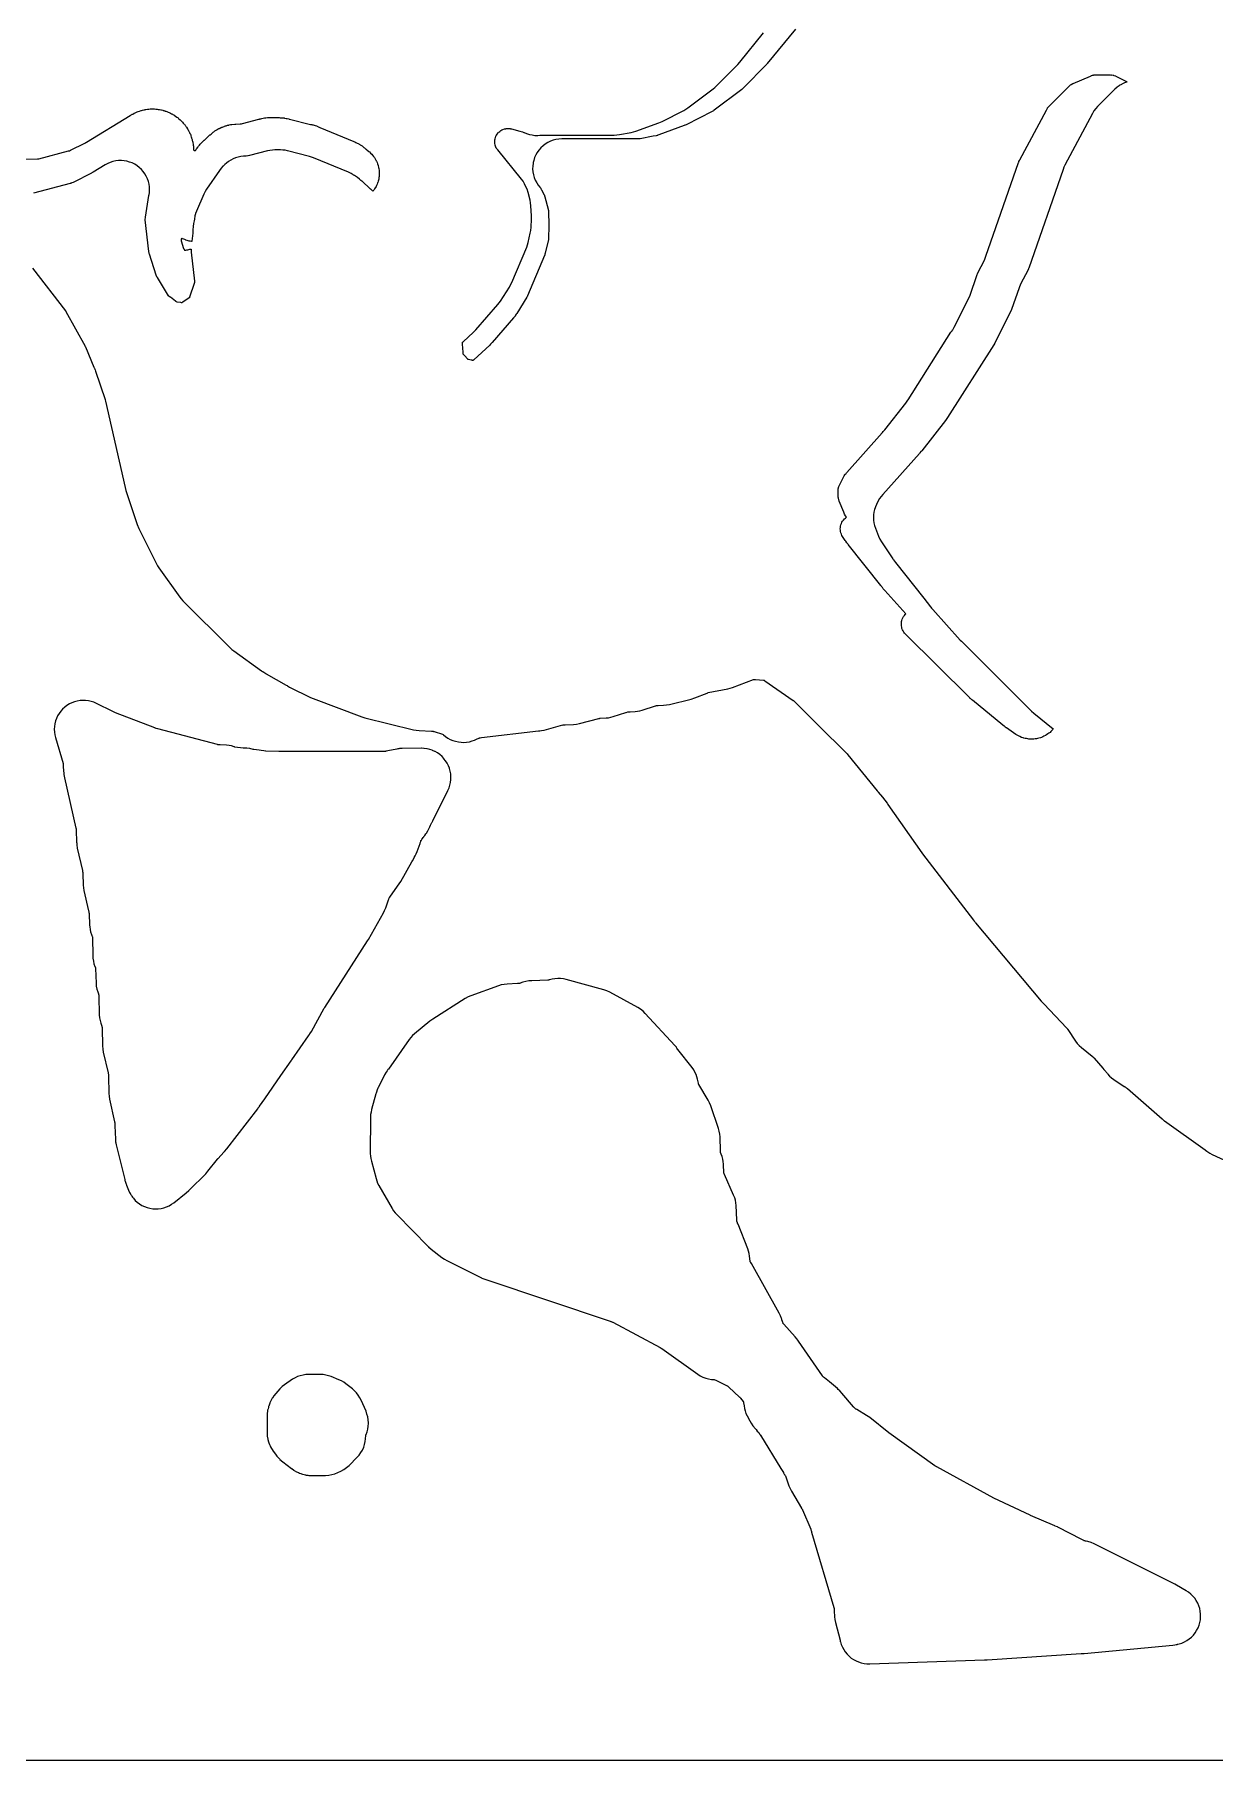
# Model space of a CAD drawing. Header units: millimetres. Extents: x 0 to 300, y 0 to 300.
# Drawn here: x 134.1 to 235.5, y 0 to 148.3 of the extents above; entities that cross this region are included whole.
import ezdxf

# ---------------------------------------------------------------- set-up
doc = ezdxf.new("R2010")
doc.units = ezdxf.units.MM
doc.layers.add('CUT', color=7, linetype='CONTINUOUS')

msp = doc.modelspace()

# ---------------------------------------------------------------- linework, layer by layer
at = {"layer": 'CUT'}
for points in [[(0.05, 299.97), (299.95, 299.97), (299.98, 299.97), (299.99, 299.97), (300, 299.97), (300, 299.96), (300, 299.95), (300, 299.92), (300, 0.05), (300, 0.02), (300, 0.01), (299.99, 0), (299.98, 0), (299.95, 0), (0.05, 0)], [(199.48, 148.72), (197.07, 145.75), (197.02, 145.69), (197, 145.67), (195.02, 143.66), (194.98, 143.62), (194.92, 143.56), (194.89, 143.54), (192.51, 141.75), (192.46, 141.71), (192.44, 141.7), (192.4, 141.67), (192.34, 141.64), (190.09, 140.5), (190.01, 140.46), (189.99, 140.45), (189.93, 140.43), (187.77, 139.63), (187.67, 139.6), (187.64, 139.59), (187.6, 139.58), (187.53, 139.56), (187.26, 139.51), (186.14, 139.3), (186.08, 139.29), (186.02, 139.29), (186.01, 139.29), (179.42, 139.28), (179.17, 139.27), (178.92, 139.23), (178.68, 139.17), (178.44, 139.08), (178.22, 138.97), (178, 138.84), (177.81, 138.69), (177.62, 138.52), (177.48, 138.35), (177.46, 138.33), (177.31, 138.13), (177.19, 137.91), (177.09, 137.68), (177.01, 137.44), (176.97, 137.26), (176.96, 137.2), (176.93, 136.95), (176.92, 136.7), (176.94, 136.45), (176.99, 136.2), (177.06, 135.96), (177.15, 135.73), (177.27, 135.51), (177.4, 135.3), (177.54, 135.14), (177.56, 135.11), (177.59, 135.08), (177.59, 135.06), (177.6, 135.05), (177.61, 135.04), (177.63, 134.99), (177.64, 134.97), (177.67, 134.92), (177.68, 134.9), (177.91, 134.48), (177.92, 134.46), (177.93, 134.45), (177.94, 134.41), (177.95, 134.39), (177.97, 134.31), (178.25, 133.24), (178.26, 133.19), (178.26, 133.18), (178.27, 133.16), (178.27, 133.15), (178.27, 133.14), (178.27, 133.1), (178.28, 133.02), (178.32, 131.91), (178.32, 131.79), (178.29, 130.76), (178.29, 130.73), (178.29, 130.69), (178.29, 130.68), (178.29, 130.67), (178.28, 130.66), (178.28, 130.64), (178, 129.48), (177.99, 129.43), (177.98, 129.4), (177.96, 129.3), (177.95, 129.27), (177.95, 129.26), (176.49, 125.81), (176.48, 125.78), (176.46, 125.74), (176.43, 125.68), (175.55, 124.3), (175.51, 124.24), (175.45, 124.14), (175.44, 124.12), (175.43, 124.1), (175.41, 124.07), (175.4, 124.06), (175.39, 124.05), (175.39, 124.04), (175.38, 124.03), (175.33, 123.98), (175.27, 123.92), (173.43, 121.79), (173.42, 121.78), (173.31, 121.66), (173.24, 121.57), (173.23, 121.57), (171.87, 120.31), (171.86, 120.31), (171.83, 120.28), (171.82, 120.27), (171.81, 120.27), (171.79, 120.26), (171.78, 120.26), (171.76, 120.26), (171.74, 120.27), (171.65, 120.29), (171.54, 120.31), (171.4, 120.33), (171.39, 120.33), (171.38, 120.34), (171.37, 120.34), (171.36, 120.35), (171.35, 120.36), (171.06, 120.68), (171.04, 120.71), (170.96, 120.8), (170.95, 120.81), (170.95, 120.82), (170.95, 120.83), (170.94, 120.83), (170.94, 120.84), (170.94, 120.85), (170.94, 120.96), (170.91, 121.65), (170.91, 121.66), (170.91, 121.69), (170.91, 121.73), (170.9, 121.76), (170.9, 121.78), (170.9, 121.8), (170.9, 121.81), (170.9, 121.82), (170.91, 121.83), (170.94, 121.85), (171.84, 122.68), (172.04, 122.88), (173.93, 125.05), (174.04, 125.19), (174.15, 125.34), (174.93, 126.56), (175.03, 126.75), (175.13, 126.94), (176.41, 129.99), (176.48, 130.18), (176.53, 130.38), (176.72, 131.18), (176.77, 131.43), (176.79, 131.69), (176.81, 132.4), (176.81, 132.47), (176.81, 132.57), (176.81, 132.69), (176.77, 133.54), (176.74, 133.78), (176.7, 134.02), (176.54, 134.67), (176.45, 134.96), (176.32, 135.23), (176.22, 135.42), (176.1, 135.64), (175.95, 135.84), (173.92, 138.34), (173.88, 138.39), (173.87, 138.4), (173.83, 138.46), (173.81, 138.5), (173.79, 138.52), (173.77, 138.56), (173.76, 138.58), (173.73, 138.66), (173.72, 138.69), (173.71, 138.72), (173.71, 138.75), (173.7, 138.77), (173.68, 138.89), (173.68, 138.93), (173.68, 138.98), (173.67, 139.08), (173.67, 139.09), (173.67, 139.14), (173.67, 139.17), (173.68, 139.22), (173.69, 139.26), (173.7, 139.29), (173.73, 139.4), (173.73, 139.41), (173.77, 139.52), (173.78, 139.55), (173.79, 139.57), (173.82, 139.61), (173.86, 139.68), (173.96, 139.81), (174, 139.85), (174.02, 139.87), (174.1, 139.93), (174.15, 139.98), (174.18, 140), (174.19, 140.01), (174.27, 140.05), (174.28, 140.05), (174.28, 140.06), (174.29, 140.06), (174.36, 140.09), (174.37, 140.09), (174.5, 140.14), (174.51, 140.14), (174.59, 140.16), (174.61, 140.16), (174.66, 140.17), (174.7, 140.17), (174.92, 140.17), (174.98, 140.17), (175.01, 140.16), (175.04, 140.16), (175.11, 140.14), (175.81, 139.95), (176.06, 139.88), (176.1, 139.87), (176.11, 139.87), (176.17, 139.84), (176.18, 139.83), (176.4, 139.74), (176.64, 139.67), (176.87, 139.62), (177.12, 139.59), (177.36, 139.59), (177.54, 139.6), (183.91, 139.61), (184.14, 139.62), (184.37, 139.65), (185.39, 139.84), (185.59, 139.89), (185.78, 139.95), (187.76, 140.67), (188.04, 140.79), (189.89, 141.73), (190.08, 141.84), (190.26, 141.96), (192.42, 143.58), (192.57, 143.7), (192.71, 143.83), (194.47, 145.62), (194.5, 145.66), (194.53, 145.68), (194.71, 145.88), (196.73, 148.39)], [(131.81, 137.51), (134.39, 137.56), (134.46, 137.56), (134.52, 137.58), (137.06, 138.25), (137.14, 138.27), (137.22, 138.31), (138.46, 138.92), (138.56, 138.98), (138.62, 139.01), (142.37, 141.29), (142.38, 141.3), (142.4, 141.31), (142.41, 141.32), (142.44, 141.34), (142.49, 141.37), (142.54, 141.4), (142.58, 141.42), (142.67, 141.47), (142.71, 141.49), (142.73, 141.5), (142.79, 141.53), (142.95, 141.6), (143.05, 141.64), (143.17, 141.68), (143.31, 141.72), (143.32, 141.72), (143.41, 141.74), (143.42, 141.75), (143.53, 141.78), (143.55, 141.78), (143.58, 141.79), (143.65, 141.81), (143.7, 141.82), (143.84, 141.84), (143.96, 141.85), (144.08, 141.86), (144.18, 141.86), (144.44, 141.86), (144.56, 141.85), (144.68, 141.84), (144.76, 141.82), (144.88, 141.81), (144.98, 141.79), (145.06, 141.77), (145.17, 141.74), (145.18, 141.73), (145.25, 141.71), (145.3, 141.7), (145.32, 141.69), (145.33, 141.69), (145.36, 141.68), (145.37, 141.68), (145.43, 141.66), (145.52, 141.63), (145.61, 141.59), (145.72, 141.54), (145.83, 141.49), (145.92, 141.44), (145.94, 141.43), (145.95, 141.43), (146, 141.4), (146.02, 141.39), (146.1, 141.34), (146.11, 141.33), (146.14, 141.31), (146.24, 141.25), (146.37, 141.16), (146.44, 141.11), (146.49, 141.07), (146.54, 141.02), (146.64, 140.93), (146.69, 140.89), (146.8, 140.78), (146.85, 140.72), (146.92, 140.64), (146.94, 140.62), (146.99, 140.56), (147.01, 140.54), (147.05, 140.49), (147.07, 140.46), (147.1, 140.42), (147.11, 140.4), (147.13, 140.38), (147.16, 140.33), (147.19, 140.3), (147.28, 140.15), (147.3, 140.12), (147.32, 140.09), (147.34, 140.04), (147.36, 140.01), (147.37, 139.99), (147.39, 139.96), (147.4, 139.94), (147.45, 139.84), (147.49, 139.76), (147.53, 139.68), (147.56, 139.61), (147.57, 139.57), (147.58, 139.56), (147.61, 139.43), (147.62, 139.41), (147.63, 139.36), (147.67, 139.22), (147.68, 139.19), (147.68, 139.18), (147.69, 139.16), (147.7, 139.1), (147.73, 138.99), (147.73, 138.97), (147.74, 138.95), (147.77, 138.82), (147.78, 138.75), (147.79, 138.65), (147.8, 138.48), (147.8, 138.41), (147.81, 138.34), (147.82, 138.32), (147.83, 138.31), (147.84, 138.3), (147.86, 138.29), (147.9, 138.28), (147.91, 138.28), (147.92, 138.28), (147.93, 138.28), (147.96, 138.3), (147.97, 138.3), (147.98, 138.31), (147.99, 138.32), (148.03, 138.39), (148.09, 138.46), (148.12, 138.5), (148.18, 138.58), (148.2, 138.61), (148.24, 138.66), (148.31, 138.75), (148.37, 138.82), (148.43, 138.89), (148.49, 138.96), (148.62, 139.09), (148.72, 139.18), (148.74, 139.19), (149.21, 139.62), (149.22, 139.63), (149.3, 139.7), (149.36, 139.75), (149.42, 139.8), (149.45, 139.82), (149.47, 139.84), (149.49, 139.85), (149.54, 139.9), (149.55, 139.9), (149.63, 139.97), (149.69, 140.01), (149.74, 140.03), (149.79, 140.07), (149.82, 140.08), (149.83, 140.09), (149.92, 140.14), (149.98, 140.17), (150.02, 140.19), (150.05, 140.2), (150.09, 140.22), (150.12, 140.23), (150.14, 140.24), (150.18, 140.26), (150.19, 140.26), (150.2, 140.27), (150.21, 140.27), (150.23, 140.28), (150.25, 140.29), (150.27, 140.3), (150.28, 140.3), (150.33, 140.32), (150.42, 140.36), (150.46, 140.37), (150.55, 140.4), (150.6, 140.41), (150.67, 140.43), (150.73, 140.45), (150.79, 140.46), (150.82, 140.47), (150.85, 140.48), (150.86, 140.48), (150.96, 140.51), (151.1, 140.53), (151.34, 140.55), (151.39, 140.55), (151.44, 140.55), (151.8, 140.58), (151.91, 140.59), (151.99, 140.6), (153.4, 140.97), (153.42, 140.98), (153.45, 140.99), (153.49, 141), (153.58, 141.02), (153.67, 141.04), (153.78, 141.06), (153.89, 141.08), (154.01, 141.1), (154.14, 141.11), (154.23, 141.11), (155.14, 141.11), (155.24, 141.1), (155.26, 141.1), (155.27, 141.1), (155.36, 141.09), (155.4, 141.09), (155.42, 141.09), (155.57, 141.08), (155.61, 141.07), (155.62, 141.07), (155.75, 141.05), (155.84, 141.03), (155.97, 141), (156.01, 140.99), (156.05, 140.98), (157.84, 140.53), (157.87, 140.53), (157.9, 140.52), (157.93, 140.52), (157.97, 140.51), (158.02, 140.5), (158.07, 140.49), (158.15, 140.47), (158.24, 140.44), (158.35, 140.4), (158.47, 140.34), (158.48, 140.34), (158.51, 140.32), (158.58, 140.29), (158.59, 140.29), (158.64, 140.27), (158.65, 140.26), (161.57, 139.05), (161.65, 139.02), (161.74, 138.98), (161.85, 138.93), (161.93, 138.89), (161.99, 138.85), (162.02, 138.84), (162.07, 138.81), (162.08, 138.8), (162.12, 138.78), (162.18, 138.74), (162.27, 138.68), (162.34, 138.63), (162.43, 138.56), (162.47, 138.52), (162.54, 138.46), (162.6, 138.41), (162.61, 138.4), (162.68, 138.34), (162.85, 138.21), (162.9, 138.16), (163, 138.07), (163.1, 137.98), (163.18, 137.89), (163.26, 137.78), (163.33, 137.68), (163.4, 137.56), (163.46, 137.45), (163.48, 137.42), (163.49, 137.4), (163.51, 137.36), (163.56, 137.25), (163.61, 137.13), (163.65, 137.01), (163.69, 136.84), (163.71, 136.73), (163.71, 136.72), (163.73, 136.6), (163.75, 136.5), (163.75, 136.4), (163.75, 136.28), (163.75, 136.18), (163.74, 136.06), (163.72, 135.96), (163.7, 135.84), (163.68, 135.75), (163.66, 135.66), (163.62, 135.54), (163.61, 135.51), (163.57, 135.4), (163.52, 135.29), (163.47, 135.19), (163.35, 134.99), (163.27, 134.87), (163.21, 134.8), (163.02, 134.96), (163, 134.98), (162.98, 135), (162.27, 135.64), (162.25, 135.66), (162.2, 135.7), (162.18, 135.72), (162.06, 135.82), (161.87, 135.97), (161.63, 136.13), (161.55, 136.18), (161.54, 136.19), (161.53, 136.19), (161.51, 136.2), (161.48, 136.22), (161.43, 136.25), (161.33, 136.32), (161.11, 136.42), (161.1, 136.43), (158.11, 137.67), (157.77, 137.78), (155.88, 138.26), (155.67, 138.31), (155.47, 138.33), (155.26, 138.34), (154.78, 138.34), (154.57, 138.33), (154.36, 138.3), (154.16, 138.26), (152.61, 137.86), (152.49, 137.83), (152.45, 137.82), (152.33, 137.8), (152.08, 137.79), (151.85, 137.76), (151.63, 137.72), (151.41, 137.65), (151.2, 137.57), (150.99, 137.46), (150.8, 137.34), (150.62, 137.2), (150.49, 137.09), (150.33, 136.95), (150.31, 136.93), (150.16, 136.76), (150.02, 136.58), (148.92, 134.98), (148.79, 134.76), (148.68, 134.54), (148.06, 133.08), (147.98, 132.87), (147.98, 132.86), (147.92, 132.67), (147.92, 132.63), (147.89, 132.45), (147.88, 132.4), (147.88, 132.39), (147.85, 132.25), (147.8, 132.02), (147.76, 131.75), (147.74, 131.47), (147.74, 131.34), (147.73, 131.18), (147.65, 130.49), (147.65, 130.48), (147.63, 130.48), (147.51, 130.49), (147.41, 130.51), (147.33, 130.53), (147.24, 130.56), (147.13, 130.6), (147.12, 130.61), (147.06, 130.63), (147.05, 130.63), (146.97, 130.66), (146.85, 130.71), (146.83, 130.72), (146.81, 130.72), (146.8, 130.72), (146.79, 130.72), (146.76, 130.69), (146.75, 130.69), (146.74, 130.67), (146.73, 130.66), (146.73, 130.65), (146.73, 130.61), (146.73, 130.6), (146.73, 130.59), (146.73, 130.58), (146.74, 130.54), (146.95, 129.87), (146.99, 129.8), (147, 129.77), (147.01, 129.76), (147.01, 129.75), (147.02, 129.75), (147.02, 129.74), (147.03, 129.74), (147.06, 129.73), (147.08, 129.73), (147.09, 129.73), (147.13, 129.73), (147.23, 129.75), (147.32, 129.77), (147.48, 129.8), (147.59, 129.81), (147.6, 129.56), (147.87, 127.06), (147.87, 127.04), (147.87, 126.98), (147.87, 126.96), (147.84, 126.87), (147.46, 125.69), (147.46, 125.67), (147.45, 125.65), (147.45, 125.64), (147.44, 125.63), (147.43, 125.63), (147.43, 125.62), (146.87, 125.26), (146.85, 125.25), (146.82, 125.22), (146.81, 125.22), (146.79, 125.21), (146.78, 125.21), (146.76, 125.21), (146.71, 125.22), (146.4, 125.27), (146.39, 125.27), (146.33, 125.29), (146.32, 125.29), (146.31, 125.3), (146.3, 125.31), (146.29, 125.31), (146.25, 125.34), (145.81, 125.68), (145.79, 125.7), (145.7, 125.76), (145.68, 125.78), (145.67, 125.8), (145.66, 125.81), (144.7, 127.37), (144.67, 127.42), (144.66, 127.44), (144.64, 127.47), (144.62, 127.5), (144.61, 127.52), (144.61, 127.54), (144.6, 127.55), (144.59, 127.58), (144.01, 129.37), (143.97, 129.5), (143.98, 129.5), (143.96, 129.62), (143.66, 132.34), (143.65, 132.4), (143.67, 132.51), (143.68, 132.55), (143.97, 134.41), (143.97, 134.44), (143.98, 134.49), (144.01, 134.68), (144.02, 134.92), (144.01, 135.16), (143.98, 135.4), (143.92, 135.63), (143.84, 135.86), (143.74, 136.08), (143.62, 136.29), (143.48, 136.48), (143.32, 136.67), (143.14, 136.83), (142.95, 136.98), (142.75, 137.11), (142.53, 137.22), (142.31, 137.3), (142.08, 137.37), (141.84, 137.41), (141.6, 137.43), (141.36, 137.42), (141.12, 137.4), (140.88, 137.35), (140.65, 137.27), (140.43, 137.18), (140.22, 137.06), (139.17, 136.42), (139.08, 136.37), (139.05, 136.35), (137.45, 135.55), (137.34, 135.5), (137.31, 135.49), (137.26, 135.47), (137.23, 135.46), (137.22, 135.46), (137.2, 135.45), (134.05, 134.62)], [(133.96, 128.17), (136.8, 124.52), (136.83, 124.49), (136.84, 124.47), (138.49, 121.47), (138.5, 121.46), (138.5, 121.45), (138.52, 121.42), (138.52, 121.41), (139.25, 119.69), (139.27, 119.63), (139.28, 119.61), (139.29, 119.58), (139.33, 119.48), (139.34, 119.46), (139.38, 119.34), (140.2, 116.89), (140.2, 116.87), (140.24, 116.75), (141.92, 109.33), (141.99, 109.07), (142.96, 106.16), (143.09, 105.83), (144.61, 102.79), (144.71, 102.62), (144.82, 102.45), (146.63, 99.93), (146.75, 99.77), (146.89, 99.62), (150.94, 95.57), (150.95, 95.56), (151.1, 95.42), (151.27, 95.3), (153.65, 93.6), (153.71, 93.55), (153.74, 93.53), (153.93, 93.42), (154.01, 93.37), (154.05, 93.35), (155.76, 92.37), (155.83, 92.33), (155.88, 92.3), (156.05, 92.2), (157.83, 91.31), (158.07, 91.21), (162.24, 89.65), (162.52, 89.56), (166.68, 88.53), (166.92, 88.49), (167.17, 88.46), (168.24, 88.42), (168.31, 88.41), (168.32, 88.41), (168.34, 88.41), (168.37, 88.4), (168.42, 88.38), (168.46, 88.37), (169.18, 88.15), (169.23, 88.13), (169.24, 88.13), (169.25, 88.12), (169.26, 88.11), (169.45, 87.96), (169.65, 87.82), (169.85, 87.71), (170.07, 87.61), (170.3, 87.54), (170.54, 87.49), (170.77, 87.46), (171.01, 87.45), (171.25, 87.47), (171.49, 87.51), (171.72, 87.57), (171.94, 87.65), (172.15, 87.74), (172.23, 87.78), (172.32, 87.82), (172.34, 87.83), (172.36, 87.84), (172.37, 87.84), (172.4, 87.85), (172.41, 87.85), (172.53, 87.86), (177.43, 88.43), (177.47, 88.43), (177.53, 88.44), (177.69, 88.46), (177.9, 88.51), (179.52, 88.95), (179.52, 88.94), (179.57, 88.96), (179.58, 88.96), (179.59, 88.96), (179.61, 88.96), (179.72, 88.96), (180.42, 88.99), (180.68, 89.02), (180.94, 89.07), (182.6, 89.5), (182.65, 89.51), (182.7, 89.52), (182.71, 89.52), (183.22, 89.55), (183.43, 89.57), (183.63, 89.61), (183.83, 89.67), (184.92, 90.02), (184.94, 90.02), (185.09, 90.06), (185.11, 90.06), (185.17, 90.06), (185.28, 90.07), (185.72, 90.1), (185.93, 90.12), (186.13, 90.16), (186.33, 90.21), (187.48, 90.59), (187.49, 90.59), (187.56, 90.61), (187.64, 90.62), (187.65, 90.62), (187.67, 90.62), (187.7, 90.63), (188.16, 90.64), (188.42, 90.66), (188.67, 90.71), (190.53, 91.17), (190.84, 91.27), (191.9, 91.69), (191.96, 91.71), (191.98, 91.72), (192, 91.72), (193.67, 92.05), (193.87, 92.1), (194.07, 92.16), (195.89, 92.84), (195.92, 92.86), (195.93, 92.86), (196.04, 92.86), (196.05, 92.86), (196.73, 92.79), (196.78, 92.78), (196.79, 92.78), (196.83, 92.75), (196.87, 92.73), (199.3, 91.06), (199.31, 91.05), (201.48, 88.91), (203.88, 86.51), (203.89, 86.5), (203.92, 86.47), (204, 86.37), (206.51, 83.28), (206.58, 83.2), (206.6, 83.17), (206.95, 82.74), (207.36, 82.23), (207.38, 82.2), (207.39, 82.19), (207.43, 82.12), (210.34, 77.97), (210.4, 77.89), (214.79, 72.17), (214.8, 72.16), (214.8, 72.15), (214.83, 72.11), (214.84, 72.1), (214.86, 72.07), (214.91, 72), (214.95, 71.96), (220.59, 65.23), (220.74, 65.07), (220.77, 65.04), (220.78, 65.03), (220.79, 65.02), (220.82, 65), (222.8, 62.89), (222.83, 62.87), (222.84, 62.85), (222.86, 62.83), (222.89, 62.78), (223.54, 61.79), (223.69, 61.59), (223.86, 61.4), (224.05, 61.23), (224.97, 60.49), (224.99, 60.47), (225.01, 60.45), (225.04, 60.43), (225.06, 60.42), (225.08, 60.39), (225.1, 60.37), (225.11, 60.37), (225.12, 60.35), (225.15, 60.33), (225.15, 60.32), (225.87, 59.48), (225.98, 59.35), (226.03, 59.29), (226.04, 59.28), (226.27, 59), (226.32, 58.95), (226.43, 58.82), (226.45, 58.8), (226.47, 58.78), (226.61, 58.66), (226.64, 58.63), (226.83, 58.49), (227.71, 57.9), (227.75, 57.88), (227.78, 57.86), (227.79, 57.86), (227.89, 57.79), (227.91, 57.78), (227.92, 57.77), (227.93, 57.77), (227.97, 57.73), (227.99, 57.72), (230.97, 55.1), (231.16, 54.95), (231.17, 54.95), (234.68, 52.44), (234.71, 52.41), (234.8, 52.34), (234.89, 52.28), (235, 52.21), (235.07, 52.16), (235.27, 52.06), (238.39, 50.62)]]:
    msp.add_lwpolyline(points, dxfattribs=at)
for points in [[(221.43, 88.38), (221.35, 88.31), (221.26, 88.24), (221.17, 88.17), (221.05, 88.09), (220.95, 88.03), (220.83, 87.97), (220.72, 87.92), (220.63, 87.88), (220.52, 87.84), (220.4, 87.81), (220.28, 87.78), (220.19, 87.76), (220.07, 87.74), (219.97, 87.72), (219.87, 87.72), (219.76, 87.72), (219.66, 87.72), (219.54, 87.73), (219.44, 87.75), (219.32, 87.77), (219.2, 87.79), (219.09, 87.82), (219.03, 87.84), (218.91, 87.88), (218.75, 87.95), (218.65, 88), (218.57, 88.04), (218.47, 88.1), (218.41, 88.14), (217.6, 88.7), (217.58, 88.71), (217.51, 88.76), (217.46, 88.8), (217.41, 88.84), (217.31, 88.93), (217.3, 88.94), (214.68, 91.07), (214.64, 91.1), (214.55, 91.18), (214.5, 91.23), (214.49, 91.24), (214.47, 91.26), (214.46, 91.27), (214.41, 91.32), (214.4, 91.32), (208.93, 96.75), (208.86, 96.83), (208.79, 96.93), (208.73, 97.03), (208.68, 97.13), (208.63, 97.24), (208.61, 97.35), (208.59, 97.47), (208.58, 97.59), (208.58, 97.7), (208.6, 97.82), (208.63, 97.93), (208.66, 98.04), (208.71, 98.15), (208.77, 98.25), (208.84, 98.34), (208.91, 98.43), (208.96, 98.48), (207.15, 100.5), (207.14, 100.51), (207.13, 100.52), (207.12, 100.53), (207.07, 100.59), (207.02, 100.65), (206.99, 100.69), (206.95, 100.74), (206.93, 100.77), (206.91, 100.79), (206.84, 100.89), (206.82, 100.92), (204.02, 104.46), (203.98, 104.5), (203.96, 104.52), (203.96, 104.53), (203.95, 104.54), (203.93, 104.57), (203.9, 104.6), (203.81, 104.73), (203.77, 104.78), (203.71, 104.87), (203.54, 105.13), (203.48, 105.23), (203.43, 105.34), (203.39, 105.45), (203.36, 105.56), (203.35, 105.68), (203.34, 105.8), (203.35, 105.91), (203.36, 106.03), (203.39, 106.14), (203.43, 106.25), (203.48, 106.36), (203.54, 106.46), (203.61, 106.55), (203.69, 106.64), (203.78, 106.72), (203.87, 106.79), (203.79, 106.92), (203.71, 107.04), (203.7, 107.05), (203.69, 107.06), (203.64, 107.21), (203.25, 108.18), (203.24, 108.19), (203.22, 108.25), (203.2, 108.3), (203.18, 108.37), (203.17, 108.43), (203.17, 108.44), (203.16, 108.49), (203.15, 108.62), (203.15, 108.99), (203.16, 109.14), (203.16, 109.23), (203.18, 109.32), (203.18, 109.33), (203.22, 109.43), (203.24, 109.49), (203.29, 109.6), (203.65, 110.3), (203.67, 110.34), (203.72, 110.43), (203.73, 110.44), (203.76, 110.47), (203.77, 110.49), (203.83, 110.55), (203.87, 110.6), (203.89, 110.63), (206.92, 114.03), (206.94, 114.05), (206.96, 114.07), (207.02, 114.14), (207.15, 114.29), (208.96, 116.59), (209.14, 116.85), (209.16, 116.88), (212.84, 122.67), (212.94, 122.81), (212.98, 122.88), (212.99, 122.89), (213.13, 123.12), (214.35, 125.56), (214.48, 125.87), (215.05, 127.54), (215.08, 127.64), (215.11, 127.7), (215.14, 127.78), (215.71, 128.87), (215.85, 129.2), (218.65, 137.26), (218.66, 137.28), (218.66, 137.29), (218.67, 137.31), (218.68, 137.33), (218.73, 137.42), (218.77, 137.48), (221.05, 141.76), (221.13, 141.93), (221.14, 141.95), (221.15, 141.96), (221.16, 141.97), (221.21, 142.03), (221.21, 142.04), (221.35, 142.19), (222.91, 143.73), (223.03, 143.85), (223.06, 143.88), (223.11, 143.92), (223.17, 143.96), (223.31, 144.04), (223.33, 144.05), (224.81, 144.68), (224.88, 144.71), (224.91, 144.72), (225.01, 144.75), (225.02, 144.75), (225.08, 144.77), (225.11, 144.78), (225.13, 144.78), (225.18, 144.78), (225.25, 144.78), (225.36, 144.79), (226.49, 144.78), (226.51, 144.78), (226.55, 144.78), (226.66, 144.77), (226.64, 144.78), (226.76, 144.76), (226.78, 144.75), (226.81, 144.75), (226.84, 144.74), (226.87, 144.73), (226.96, 144.69), (227.01, 144.67), (227.06, 144.65), (227.91, 144.22), (227.94, 144.2), (227.95, 144.2), (227.96, 144.2), (227.96, 144.19), (227.95, 144.19), (227.93, 144.18), (227.88, 144.16), (227.86, 144.15), (227.84, 144.15), (227.82, 144.14), (227.73, 144.1), (227.69, 144.08), (227.51, 143.99), (227.48, 143.97), (227.3, 143.87), (227.28, 143.85), (227.1, 143.72), (227.09, 143.71), (226.92, 143.56), (226.91, 143.55), (225.43, 142.07), (225.27, 141.89), (225.12, 141.69), (224.99, 141.48), (222.62, 137.03), (222.54, 136.85), (222.47, 136.67), (219.52, 128.19), (219.52, 128.18), (219.51, 128.15), (219.5, 128.13), (219.46, 128.05), (218.82, 126.81), (218.69, 126.49), (218.05, 124.64), (218.04, 124.61), (218.03, 124.59), (218.02, 124.56), (218.01, 124.54), (216.58, 121.7), (216.57, 121.67), (216.53, 121.61), (212.55, 115.35), (212.48, 115.27), (212.36, 115.09), (210.33, 112.5), (210.28, 112.44), (210.27, 112.43), (210.26, 112.42), (210.18, 112.33), (210.17, 112.32), (210.13, 112.27), (206.98, 108.75), (206.84, 108.57), (206.71, 108.39), (206.6, 108.2), (206.44, 107.88), (206.35, 107.67), (206.32, 107.59), (206.28, 107.45), (206.22, 107.22), (206.19, 106.99), (206.18, 106.76), (206.19, 106.53), (206.22, 106.3), (206.28, 106.07), (206.35, 105.85), (206.62, 105.16), (206.74, 104.91), (206.88, 104.67), (207.86, 103.22), (207.89, 103.17), (207.9, 103.15), (207.92, 103.12), (208.07, 102.91), (210.51, 99.84), (211.09, 99.1), (211.12, 99.06), (211.18, 98.99), (211.28, 98.86), (213.64, 96.23), (213.74, 96.13), (219.77, 90.13), (219.95, 89.96), (221.62, 88.6), (221.59, 88.55), (221.51, 88.46)], [(138.28, 76.26), (138.28, 76.19), (138.32, 75.18), (138.34, 74.95), (138.38, 74.72), (138.79, 72.97), (138.8, 72.91), (138.8, 72.9), (138.81, 72.85), (138.82, 72.82), (138.83, 72.77), (138.83, 72.76), (138.83, 72.73), (138.83, 72.65), (138.87, 71.85), (138.87, 71.83), (138.87, 71.74), (138.88, 71.61), (138.91, 71.38), (138.96, 71.17), (139.03, 70.95), (139.06, 70.87), (139.08, 70.83), (139.09, 70.81), (139.11, 70.75), (139.11, 70.73), (139.11, 70.66), (139.15, 69.15), (139.15, 69.14), (139.15, 69.09), (139.16, 68.9), (139.2, 68.67), (139.25, 68.44), (139.33, 68.21), (139.35, 68.16), (139.36, 68.14), (139.37, 68.11), (139.38, 68.1), (139.38, 68.09), (139.38, 68.02), (139.43, 66.76), (139.45, 66.51), (139.5, 66.26), (139.57, 66.02), (139.63, 65.84), (139.65, 65.8), (139.66, 65.77), (139.67, 65.75), (139.67, 65.74), (139.67, 65.73), (139.67, 65.66), (139.71, 64.04), (139.73, 63.8), (139.77, 63.57), (139.83, 63.33), (139.92, 63.06), (139.92, 63.05), (139.93, 63.03), (139.95, 62.98), (139.95, 62.97), (139.95, 62.89), (139.98, 61.37), (140, 61.11), (140.05, 60.85), (140.47, 59.07), (140.48, 59.01), (140.49, 58.96), (140.49, 58.9), (140.5, 58.86), (140.5, 58.79), (140.53, 57.3), (140.55, 57.05), (140.59, 56.81), (141.02, 54.87), (141.03, 54.78), (141.04, 54.72), (141.04, 54.7), (141.04, 54.62), (141.04, 54.61), (141.04, 54.52), (141.09, 53.37), (141.1, 53.26), (141.11, 53.12), (141.12, 53.07), (141.12, 53.06), (141.13, 53.05), (141.13, 53.04), (141.13, 53.01), (141.16, 52.87), (141.18, 52.76), (141.89, 49.9), (141.91, 49.81), (141.92, 49.77), (141.92, 49.76), (141.95, 49.66), (142.01, 49.5), (142.03, 49.45), (142.04, 49.43), (142.21, 49), (142.31, 48.78), (142.35, 48.7), (142.36, 48.69), (142.37, 48.67), (142.38, 48.66), (142.43, 48.57), (142.46, 48.53), (142.49, 48.48), (142.57, 48.38), (142.63, 48.29), (142.79, 48.11), (142.97, 47.95), (143.17, 47.8), (143.37, 47.68), (143.59, 47.57), (143.82, 47.49), (144.05, 47.43), (144.29, 47.39), (144.53, 47.38), (144.77, 47.39), (145.01, 47.42), (145.25, 47.48), (145.48, 47.55), (145.7, 47.65), (145.91, 47.77), (146.1, 47.91), (147.17, 48.75), (147.4, 48.95), (147.46, 49.01), (148.85, 50.4), (149.04, 50.62), (149.86, 51.66), (149.87, 51.67), (149.89, 51.7), (149.91, 51.72), (150.4, 52.26), (150.41, 52.26), (150.45, 52.3), (150.66, 52.54), (153.32, 55.98), (153.32, 55.99), (153.34, 56.02), (153.36, 56.05), (153.37, 56.06), (153.38, 56.08), (153.45, 56.16), (153.47, 56.19), (153.91, 56.83), (155.31, 58.85), (156.17, 60.09), (156.18, 60.1), (156.19, 60.12), (156.22, 60.16), (156.23, 60.17), (156.24, 60.18), (157.66, 62.23), (157.76, 62.37), (157.77, 62.38), (157.8, 62.42), (157.92, 62.62), (159.01, 64.61), (159.01, 64.62), (159.07, 64.69), (162.75, 70.39), (162.83, 70.53), (164.11, 72.81), (164.21, 73.01), (164.3, 73.23), (164.53, 73.92), (164.56, 73.98), (164.57, 74.02), (164.59, 74.07), (164.59, 74.08), (164.6, 74.09), (164.6, 74.1), (164.61, 74.11), (164.62, 74.12), (164.65, 74.16), (164.71, 74.24), (165.45, 75.29), (165.59, 75.5), (166.54, 77.18), (166.6, 77.28), (166.71, 77.47), (166.75, 77.55), (166.83, 77.7), (166.92, 77.89), (167, 78.08), (167.25, 78.77), (167.27, 78.83), (167.31, 78.94), (167.31, 78.95), (167.32, 78.98), (167.33, 79), (167.33, 79.01), (167.34, 79.01), (167.35, 79.03), (167.36, 79.04), (167.37, 79.06), (167.39, 79.11), (167.4, 79.12), (167.44, 79.17), (167.44, 79.18), (167.45, 79.19), (167.53, 79.29), (167.57, 79.34), (167.59, 79.36), (167.61, 79.4), (167.65, 79.45), (167.66, 79.46), (167.75, 79.59), (167.77, 79.61), (167.78, 79.63), (167.8, 79.66), (167.92, 79.86), (168.03, 80.09), (168.08, 80.19), (168.09, 80.2), (168.16, 80.33), (168.27, 80.56), (168.27, 80.57), (168.28, 80.59), (168.34, 80.71), (169.64, 83.31), (169.74, 83.54), (169.81, 83.77), (169.86, 84.01), (169.89, 84.25), (169.9, 84.49), (169.9, 84.5), (169.88, 84.73), (169.88, 84.74), (169.84, 84.97), (169.84, 84.98), (169.78, 85.21), (169.78, 85.22), (169.69, 85.44), (169.58, 85.65), (169.58, 85.66), (169.45, 85.86), (169.45, 85.87), (169.3, 86.05), (169.3, 86.06), (169.14, 86.23), (169.14, 86.24), (168.95, 86.4), (168.76, 86.54), (168.54, 86.66), (168.51, 86.67), (168.32, 86.76), (168.29, 86.77), (168.09, 86.84), (167.85, 86.9), (167.82, 86.9), (167.61, 86.93), (167.58, 86.93), (167.37, 86.94), (167.35, 86.94), (167.34, 86.94), (165.72, 86.92), (165.59, 86.91), (165.49, 86.91), (165.43, 86.9), (165.42, 86.9), (165.41, 86.9), (165.4, 86.89), (165.37, 86.89), (165.34, 86.89), (165.25, 86.87), (165.1, 86.85), (164.32, 86.69), (164.3, 86.68), (164.29, 86.68), (164.28, 86.68), (164.27, 86.68), (164.25, 86.68), (164.24, 86.68), (164.17, 86.68), (164.15, 86.68), (155.29, 86.67), (155.22, 86.67), (155.16, 86.67), (155.11, 86.67), (154, 86.69), (153.99, 86.69), (153.83, 86.71), (153.61, 86.74), (153.43, 86.77), (152.98, 86.83), (152.91, 86.85), (152.64, 86.91), (152.37, 86.94), (152.11, 86.95), (152.1, 86.95), (152.07, 86.95), (151.35, 87.05), (151.34, 87.05), (151.33, 87.06), (151.28, 87.08), (151.07, 87.14), (150.85, 87.18), (150.63, 87.21), (150.1, 87.24), (149.98, 87.24), (149.96, 87.24), (149.94, 87.24), (149.92, 87.25), (149.91, 87.25), (149.9, 87.25), (149.87, 87.26), (144.72, 88.61), (144.58, 88.65), (144.52, 88.67), (144.51, 88.68), (144.5, 88.68), (144.47, 88.69), (141.09, 90), (140.86, 90.1), (139.46, 90.8), (139.24, 90.89), (139.01, 90.97), (138.77, 91.02), (138.53, 91.05), (138.29, 91.06), (138.05, 91.04), (137.81, 91), (137.58, 90.94), (137.35, 90.86), (137.14, 90.75), (136.93, 90.62), (136.74, 90.48), (136.56, 90.31), (136.4, 90.13), (136.26, 89.94), (136.13, 89.73), (136.03, 89.51), (135.95, 89.29), (135.89, 89.05), (135.85, 88.81), (135.84, 88.57), (135.85, 88.33), (135.88, 88.09), (135.94, 87.86), (136.59, 85.64), (136.6, 85.62), (136.6, 85.61), (136.6, 85.6), (136.6, 85.55), (136.6, 85.52), (136.6, 85.48), (136.61, 85.4), (136.61, 85.33), (136.66, 84.77), (136.67, 84.68), (136.71, 84.41), (137.7, 80.09), (137.7, 80.08), (137.71, 80.04), (137.71, 80), (137.71, 79.88), (137.76, 78.92), (137.76, 78.81), (137.77, 78.81), (137.78, 78.64), (137.82, 78.37), (138.26, 76.43), (138.27, 76.34), (138.28, 76.29)], [(183.79, 37.66), (183.81, 37.65), (187.87, 35.47), (187.88, 35.46), (187.95, 35.42), (188.02, 35.38), (191.1, 33.18), (191.31, 33.05), (191.54, 32.93), (191.78, 32.84), (192.03, 32.77), (192.28, 32.73), (192.51, 32.71), (192.56, 32.7), (192.66, 32.66), (193.63, 32.18), (193.65, 32.17), (193.66, 32.17), (193.67, 32.15), (193.73, 32.1), (193.76, 32.06), (194.69, 31.22), (194.71, 31.21), (194.72, 31.2), (194.73, 31.19), (194.78, 31.13), (194.99, 30.84), (195, 30.83), (195, 30.82), (195.01, 30.81), (195.02, 30.8), (195.02, 30.79), (195.03, 30.77), (195.03, 30.76), (195.03, 30.73), (195.07, 30.46), (195.11, 30.24), (195.16, 30.02), (195.24, 29.8), (195.34, 29.6), (195.56, 29.18), (195.69, 28.96), (195.84, 28.75), (196.05, 28.5), (196.11, 28.42), (196.21, 28.3), (196.33, 28.16), (196.37, 28.1), (196.38, 28.08), (196.4, 28.06), (196.42, 28.04), (196.43, 28.02), (196.43, 28.01), (196.46, 27.97), (196.46, 27.96), (196.47, 27.94), (196.48, 27.93), (198.23, 25.09), (198.45, 24.74), (198.46, 24.72), (198.5, 24.66), (198.53, 24.6), (198.56, 24.55), (198.57, 24.53), (198.59, 24.51), (198.61, 24.47), (198.62, 24.45), (198.63, 24.44), (198.66, 24.36), (198.93, 23.59), (199.02, 23.36), (199.14, 23.14), (200.01, 21.67), (200.02, 21.64), (200.08, 21.55), (200.09, 21.52), (200.8, 19.86), (200.81, 19.82), (200.83, 19.75), (200.86, 19.67), (200.87, 19.61), (202.77, 13.13), (202.8, 13.04), (202.81, 13.01), (202.81, 13), (202.81, 12.97), (202.81, 12.86), (202.84, 12.35), (202.87, 12.1), (202.92, 11.86), (203.32, 10.34), (203.34, 10.23), (203.35, 10.19), (203.42, 9.96), (203.52, 9.74), (203.63, 9.52), (203.77, 9.32), (203.92, 9.13), (204.09, 8.96), (204.28, 8.8), (204.48, 8.67), (204.69, 8.55), (204.91, 8.46), (205.14, 8.38), (205.38, 8.33), (205.62, 8.3), (205.87, 8.3), (215.72, 8.64), (215.79, 8.64), (215.95, 8.65), (224.01, 9.18), (224.02, 9.18), (224.05, 9.18), (224.17, 9.19), (224.29, 9.19), (231.9, 9.91), (232.07, 9.93), (232.19, 9.95), (232.27, 9.97), (232.29, 9.98), (232.31, 9.98), (232.43, 10.01), (232.66, 10.08), (232.89, 10.18), (233.1, 10.3), (233.3, 10.44), (233.49, 10.6), (233.66, 10.77), (233.81, 10.96), (233.94, 11.17), (234.06, 11.39), (234.15, 11.61), (234.21, 11.85), (234.26, 12.09), (234.28, 12.33), (234.27, 12.58), (234.25, 12.82), (234.2, 13.06), (234.12, 13.29), (234.03, 13.52), (233.91, 13.73), (233.77, 13.93), (233.61, 14.12), (233.44, 14.29), (233.24, 14.45), (233.04, 14.58), (232.2, 15.07), (232.06, 15.15), (232, 15.18), (225.15, 18.61), (224.88, 18.72), (224.59, 18.81), (224.46, 18.84), (224.41, 18.85), (224.4, 18.85), (224.33, 18.86), (224.33, 18.87), (224.32, 18.87), (224.31, 18.87), (224.3, 18.87), (224.28, 18.88), (224.26, 18.89), (224.25, 18.9), (224.24, 18.9), (224.2, 18.92), (224.08, 18.98), (222.03, 20.03), (222.01, 20.05), (221.99, 20.06), (221.8, 20.14), (221.77, 20.15), (219.66, 21.05), (219.65, 21.06), (216.53, 22.52), (211.63, 25.21), (211.59, 25.23), (211.57, 25.24), (211.56, 25.24), (211.52, 25.27), (211.51, 25.27), (211.46, 25.31), (207.52, 28.14), (205.87, 29.45), (205.59, 29.64), (204.75, 30.14), (204.7, 30.17), (204.67, 30.19), (204.62, 30.22), (204.55, 30.28), (204.54, 30.28), (204.52, 30.31), (204.47, 30.37), (203.47, 31.56), (203.32, 31.72), (203.31, 31.73), (203.3, 31.74), (203.16, 31.87), (203.09, 31.94), (202.41, 32.51), (201.99, 32.86), (201.97, 32.87), (201.9, 32.92), (201.89, 32.93), (201.88, 32.94), (201.88, 32.95), (201.87, 32.95), (201.86, 32.96), (201.85, 32.97), (201.85, 32.98), (201.84, 32.98), (201.81, 33.02), (201.8, 33.04), (199.74, 36.02), (199.69, 36.1), (199.61, 36.21), (199.47, 36.38), (198.48, 37.47), (198.45, 37.5), (198.44, 37.51), (198.43, 37.53), (198.43, 37.54), (198.42, 37.55), (198.4, 37.61), (198.37, 37.7), (198.33, 37.85), (198.31, 37.91), (198.3, 37.95), (198.21, 38.19), (198.1, 38.41), (195.7, 42.68), (195.65, 42.77), (195.6, 42.84), (195.6, 42.85), (195.6, 42.86), (195.59, 42.87), (195.59, 42.89), (195.54, 43.33), (195.51, 43.54), (195.46, 43.74), (195.39, 43.95), (194.56, 46.06), (194.55, 46.07), (194.47, 46.27), (194.46, 46.29), (194.46, 46.3), (194.46, 46.31), (194.46, 46.43), (194.4, 47.66), (194.38, 47.89), (194.33, 48.12), (194.27, 48.34), (194.18, 48.56), (193.39, 50.34), (193.36, 50.4), (193.36, 50.42), (193.35, 50.44), (193.35, 50.46), (193.31, 51.23), (193.29, 51.45), (193.25, 51.66), (193.19, 51.87), (193.12, 52.07), (193.08, 52.16), (193.06, 52.2), (193.06, 52.21), (193.05, 52.24), (193.05, 52.25), (193.05, 52.26), (193.05, 52.3), (193.05, 52.34), (193.01, 53.56), (192.99, 53.81), (192.95, 54.05), (192.88, 54.28), (192.22, 56.23), (192.12, 56.48), (191.99, 56.72), (191.18, 58.07), (191.16, 58.09), (191.16, 58.1), (191.16, 58.11), (191.16, 58.12), (191.16, 58.15), (191.15, 58.19), (191.11, 58.42), (191.09, 58.51), (191.03, 58.73), (190.96, 58.93), (190.86, 59.13), (190.75, 59.33), (190.62, 59.51), (189.39, 61.08), (189.37, 61.11), (189.31, 61.19), (189.28, 61.23), (189.26, 61.26), (189.13, 61.41), (186.59, 64.17), (186.4, 64.36), (186.18, 64.53), (185.95, 64.67), (183.56, 65.98), (183.3, 66.11), (183.02, 66.2), (179.8, 67.08), (179.56, 67.13), (179.32, 67.16), (179.07, 67.17), (178.83, 67.15), (178.59, 67.11), (178.36, 67.04), (178.35, 67.04), (178.32, 67.03), (178.29, 67.02), (178.28, 67.02), (178.21, 67.02), (176.84, 66.98), (176.59, 66.96), (176.34, 66.91), (176.09, 66.84), (175.85, 66.76), (175.83, 66.75), (175.8, 66.74), (175.74, 66.73), (175.63, 66.73), (174.72, 66.69), (174.47, 66.66), (174.22, 66.62), (173.98, 66.54), (171.62, 65.69), (171.37, 65.58), (171.13, 65.45), (168.34, 63.67), (168.1, 63.49), (166.78, 62.41), (166.61, 62.26), (166.46, 62.1), (166.32, 61.92), (164.53, 59.38), (164.49, 59.34), (164.42, 59.23), (164.34, 59.12), (164.2, 58.89), (163.67, 57.83), (163.66, 57.81), (163.58, 57.61), (163.51, 57.41), (163.48, 57.31), (163.46, 57.26), (163.09, 55.92), (163.04, 55.7), (163.01, 55.48), (163, 55.27), (162.98, 52.15), (162.99, 51.92), (163.02, 51.7), (163.07, 51.48), (163.47, 49.99), (163.53, 49.78), (163.61, 49.58), (163.72, 49.39), (164.87, 47.4), (164.98, 47.22), (165.11, 47.05), (165.25, 46.89), (167.96, 44.15), (167.97, 44.14), (167.98, 44.13), (168.21, 43.93), (169.13, 43.21), (169.34, 43.07), (169.55, 42.94), (172.54, 41.45), (172.56, 41.44), (172.89, 41.31), (183.58, 37.73), (183.63, 37.71), (183.66, 37.7)], [(156.65, 24.79), (156.8, 24.73), (156.89, 24.69), (157.01, 24.65), (157.08, 24.62), (157.16, 24.6), (157.29, 24.56), (157.41, 24.53), (157.42, 24.53), (157.43, 24.53), (157.44, 24.53), (157.45, 24.52), (157.46, 24.52), (157.51, 24.51), (157.58, 24.5), (157.59, 24.5), (157.6, 24.5), (157.62, 24.5), (157.7, 24.48), (157.74, 24.48), (157.82, 24.48), (157.86, 24.47), (157.89, 24.47), (157.92, 24.47), (157.96, 24.47), (157.97, 24.47), (159.13, 24.48), (159.41, 24.5), (159.68, 24.55), (159.94, 24.62), (160.19, 24.73), (160.46, 24.86), (160.71, 24.99), (160.94, 25.16), (161.15, 25.34), (161.85, 26.04), (162.02, 26.23), (162.17, 26.44), (162.3, 26.66), (162.41, 26.9), (162.49, 27.14), (162.54, 27.39), (162.57, 27.64), (162.59, 27.91), (162.59, 27.93), (162.6, 27.94), (162.6, 27.95), (162.6, 27.96), (162.61, 27.99), (162.62, 28), (162.7, 28.23), (162.76, 28.46), (162.8, 28.71), (162.81, 28.95), (162.81, 29), (162.8, 29.25), (162.76, 29.51), (162.69, 29.75), (162.61, 29.99), (162.2, 30.94), (162.09, 31.16), (161.95, 31.37), (161.8, 31.57), (161.63, 31.75), (161.44, 31.92), (160.88, 32.36), (160.7, 32.49), (160.5, 32.61), (160.29, 32.7), (159.63, 32.97), (159.4, 33.05), (159.16, 33.11), (158.92, 33.15), (158.68, 33.16), (157.7, 33.16), (157.45, 33.15), (157.21, 33.11), (156.97, 33.05), (156.74, 32.97), (156.52, 32.86), (156.31, 32.74), (155.61, 32.27), (155.4, 32.11), (155.21, 31.93), (155.03, 31.73), (154.7, 31.31), (154.57, 31.13), (154.56, 31.11), (154.46, 30.94), (154.44, 30.89), (154.36, 30.73), (154.34, 30.67), (154.33, 30.63), (154.31, 30.58), (154.3, 30.55), (154.29, 30.53), (154.29, 30.52), (154.26, 30.43), (154.25, 30.41), (154.25, 30.39), (154.24, 30.37), (154.23, 30.33), (154.2, 30.21), (154.16, 30.08), (154.15, 29.99), (154.12, 29.81), (154.12, 29.76), (154.11, 29.55), (154.11, 29.53), (154.12, 28.09), (154.13, 27.85), (154.17, 27.61), (154.18, 27.57), (154.19, 27.55), (154.19, 27.54), (154.19, 27.53), (154.2, 27.51), (154.21, 27.47), (154.21, 27.46), (154.23, 27.38), (154.27, 27.27), (154.31, 27.15), (154.37, 27.03), (154.42, 26.93), (154.49, 26.79), (154.54, 26.72), (154.64, 26.57), (154.74, 26.42), (154.89, 26.22), (154.96, 26.15), (155.06, 26.03), (155.07, 26.02), (155.08, 26.02), (155.09, 26.01), (155.1, 26), (155.1, 25.99), (155.11, 25.98), (155.18, 25.9), (155.2, 25.88), (155.21, 25.87), (155.22, 25.86), (155.46, 25.66), (156.22, 25.07), (156.23, 25.07), (156.41, 24.94), (156.43, 24.92)]]:
    msp.add_lwpolyline(points, close=True, dxfattribs=at)

doc.saveas('drawing.dxf')
